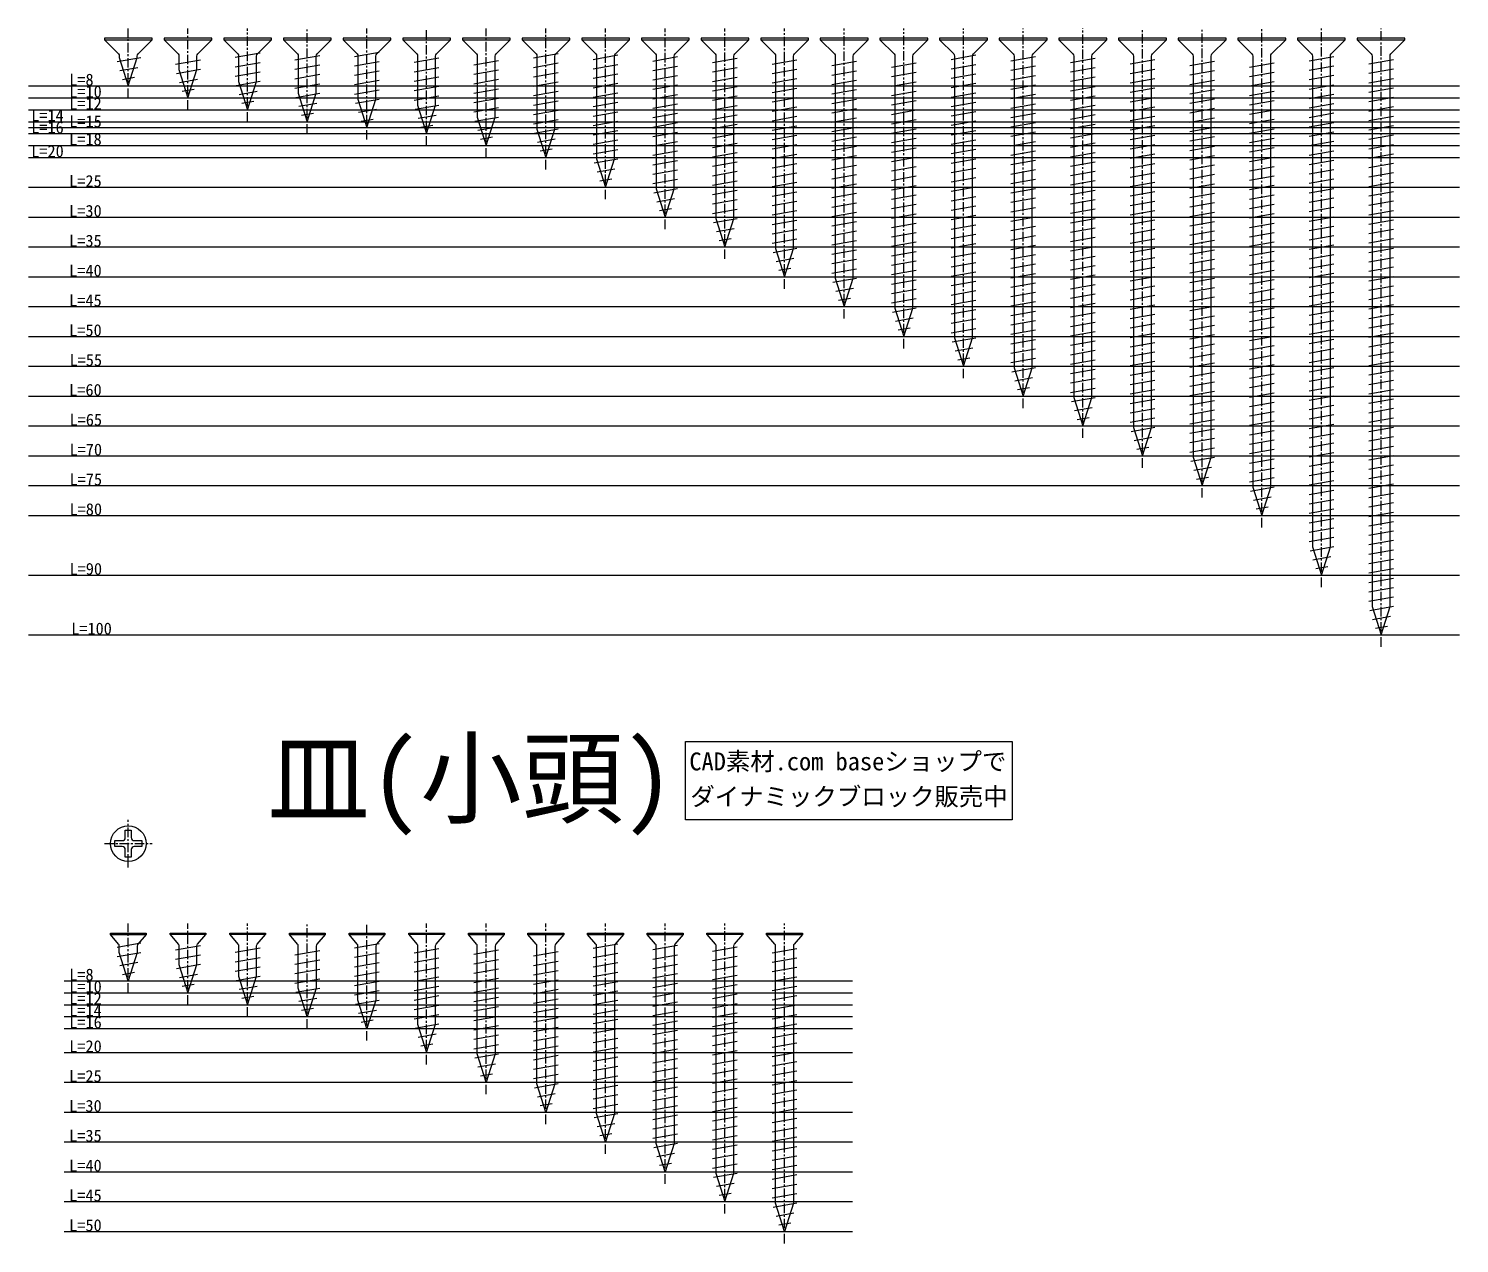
# Model space of a CAD drawing. Header units: millimetres. Extents: x 233 to 3318, y 47 to 2014.
# Drawn here: x 1332.3 to 1572.1, y 1327 to 1530.6 of the extents above; entities that cross this region are included whole.
import ezdxf
from ezdxf.enums import TextEntityAlignment as Align

# ---------------------------------------------------------------- set-up
doc = ezdxf.new("R2010")
doc.units = ezdxf.units.MM
doc.linetypes.add('csc_CENTER', pattern=[50.8, 31.75, -6.35, 6.35, -6.35])
doc.layers.get('Defpoints').update_dxf_attribs({"color": 251})
doc.styles.add('ＭＳ ゴシック', font='MS Gothic.ttf')

msp = doc.modelspace()

# ---------------------------------------------------------------- linework, layer by layer
at = {"color": 0, "linetype": 'csc_CENTER', "lineweight": -2, "ltscale": 0.05}
for p, q in [((1348.96, 1519.01), (1348.96, 1530.61)), ((1358.96, 1517.01), (1358.96, 1530.61)), ((1368.96, 1515.01), (1368.96, 1530.61)), ((1378.96, 1513.01), (1378.96, 1530.61)), ((1388.96, 1512.01), (1388.96, 1530.61)), ((1398.96, 1511.01), (1398.96, 1530.61)), ((1408.96, 1509.01), (1408.96, 1530.61)), ((1418.96, 1507.01), (1418.96, 1530.61)), ((1428.96, 1502.01), (1428.96, 1530.61)), ((1438.96, 1497.01), (1438.96, 1530.61)), ((1448.96, 1492.01), (1448.96, 1530.61)), ((1458.96, 1487.01), (1458.96, 1530.61)), ((1468.96, 1482.01), (1468.96, 1530.61)), ((1478.96, 1477.01), (1478.96, 1530.61)), ((1488.96, 1472.01), (1488.96, 1530.61)), ((1498.96, 1467.01), (1498.96, 1530.61)), ((1508.96, 1462.01), (1508.96, 1530.61)), ((1518.96, 1457.01), (1518.96, 1530.61)), ((1528.96, 1452.01), (1528.96, 1530.61)), ((1538.96, 1447.01), (1538.96, 1530.61)), ((1548.96, 1437.01), (1548.96, 1530.61)), ((1558.96, 1427.01), (1558.96, 1530.61)), ((1348.96, 1390.02), (1348.96, 1398)), ((1344.97, 1394.01), (1352.95, 1394.01)), ((1348.96, 1369.01), (1348.96, 1380.61)), ((1358.96, 1367.01), (1358.96, 1380.61)), ((1368.96, 1365.01), (1368.96, 1380.61)), ((1378.96, 1363.01), (1378.96, 1380.61)), ((1388.96, 1361.01), (1388.96, 1380.61)), ((1398.96, 1357.01), (1398.96, 1380.61)), ((1408.96, 1352.01), (1408.96, 1380.61)), ((1418.96, 1347.01), (1418.96, 1380.61)), ((1428.96, 1342.01), (1428.96, 1380.61)), ((1438.96, 1337.01), (1438.96, 1380.61)), ((1448.96, 1332.01), (1448.96, 1380.61)), ((1458.96, 1327.01), (1458.96, 1380.61))]:
    msp.add_line(p, q, dxfattribs=at)
for p, q in [((1344.96, 1528.71), (1352.96, 1528.71)), ((1354.96, 1528.71), (1362.96, 1528.71)), ((1364.96, 1528.71), (1372.96, 1528.71)), ((1374.96, 1528.71), (1382.96, 1528.71)), ((1384.96, 1528.71), (1392.96, 1528.71)), ((1394.96, 1528.71), (1402.96, 1528.71)), ((1404.96, 1528.71), (1412.96, 1528.71)), ((1414.96, 1528.71), (1422.96, 1528.71)), ((1424.96, 1528.71), (1432.96, 1528.71)), ((1434.96, 1528.71), (1442.96, 1528.71)), ((1444.96, 1528.71), (1452.96, 1528.71)), ((1454.96, 1528.71), (1462.96, 1528.71)), ((1464.96, 1528.71), (1472.96, 1528.71)), ((1474.96, 1528.71), (1482.96, 1528.71)), ((1484.96, 1528.71), (1492.96, 1528.71)), ((1494.96, 1528.71), (1502.96, 1528.71)), ((1504.96, 1528.71), (1512.96, 1528.71)), ((1514.96, 1528.71), (1522.96, 1528.71)), ((1524.96, 1528.71), (1532.96, 1528.71)), ((1534.96, 1528.71), (1542.96, 1528.71)), ((1544.96, 1528.71), (1552.96, 1528.71)), ((1554.96, 1528.71), (1562.96, 1528.71)), ((1347.07, 1525.09), (1351.04, 1525.79)), ((1356.89, 1524.64), (1361.04, 1525.37)), ((1366.89, 1525.8), (1371.04, 1526.53)), ((1376.89, 1525.38), (1381.04, 1526.11)), ((1386.89, 1525.96), (1391.04, 1526.69)), ((1396.89, 1524.96), (1401.04, 1525.69)), ((1416.89, 1525.7), (1421.04, 1526.43)), ((1426.89, 1525.46), (1431.04, 1526.19)), ((1436.89, 1525.18), (1441.04, 1525.91)), ((1446.89, 1524.92), (1451.04, 1525.65)), ((1456.89, 1524.66), (1461.04, 1525.39)), ((1486.89, 1525.46), (1491.04, 1526.19)), ((1496.89, 1525.2), (1501.04, 1525.93)), ((1506.89, 1524.94), (1511.04, 1525.67)), ((1516.89, 1524.68), (1521.04, 1525.41)), ((1546.89, 1525.22), (1551.04, 1525.95)), ((1556.89, 1524.7), (1561.04, 1525.43)), ((1347.54, 1523.59), (1350.54, 1524.12)), ((1357.07, 1523.09), (1361.04, 1523.79)), ((1366.89, 1524.22), (1371.04, 1524.95)), ((1366.89, 1522.64), (1371.04, 1523.37)), ((1376.89, 1523.8), (1381.04, 1524.53)), ((1376.89, 1522.22), (1381.04, 1522.95)), ((1386.89, 1524.38), (1391.04, 1525.11)), ((1386.89, 1522.8), (1391.04, 1523.53)), ((1396.89, 1523.38), (1401.04, 1524.11)), ((1406.89, 1524.54), (1411.04, 1525.27)), ((1406.89, 1522.96), (1411.04, 1523.69)), ((1416.89, 1524.12), (1421.04, 1524.85)), ((1416.89, 1522.54), (1421.04, 1523.27)), ((1426.89, 1523.88), (1431.04, 1524.61)), ((1426.89, 1522.29), (1431.04, 1523.02)), ((1436.89, 1523.6), (1441.04, 1524.33)), ((1446.89, 1523.34), (1451.04, 1524.07)), ((1456.89, 1523.08), (1461.04, 1523.81)), ((1466.89, 1524.4), (1471.04, 1525.13)), ((1466.89, 1522.82), (1471.04, 1523.55)), ((1476.89, 1524.14), (1481.04, 1524.87)), ((1476.89, 1522.56), (1481.04, 1523.29)), ((1486.89, 1523.88), (1491.04, 1524.61)), ((1486.89, 1522.3), (1491.04, 1523.03)), ((1496.89, 1523.62), (1501.04, 1524.35)), ((1506.89, 1523.36), (1511.04, 1524.09)), ((1516.89, 1523.1), (1521.04, 1523.83)), ((1526.89, 1524.42), (1531.04, 1525.15)), ((1526.89, 1522.84), (1531.04, 1523.57)), ((1536.89, 1524.16), (1541.04, 1524.89)), ((1536.89, 1522.58), (1541.04, 1523.31)), ((1546.89, 1523.64), (1551.04, 1524.37)), ((1556.89, 1523.12), (1561.04, 1523.85)), ((1348.01, 1522.1), (1350.02, 1522.45)), ((1357.54, 1521.59), (1360.54, 1522.12)), ((1367.07, 1521.09), (1371.04, 1521.79)), ((1376.89, 1520.64), (1381.04, 1521.37)), ((1386.89, 1521.22), (1391.04, 1521.95)), ((1396.89, 1521.8), (1401.04, 1522.53)), ((1396.89, 1520.22), (1401.04, 1520.95)), ((1406.89, 1521.38), (1411.04, 1522.11)), ((1406.89, 1519.8), (1411.04, 1520.53)), ((1416.89, 1520.96), (1421.04, 1521.69)), ((1426.89, 1520.71), (1431.04, 1521.44)), ((1436.89, 1522.02), (1441.04, 1522.75)), ((1436.89, 1520.44), (1441.04, 1521.17)), ((1446.89, 1521.76), (1451.04, 1522.49)), ((1446.89, 1520.18), (1451.04, 1520.91)), ((1456.89, 1521.5), (1461.04, 1522.23)), ((1456.89, 1519.92), (1461.04, 1520.65)), ((1466.89, 1521.24), (1471.04, 1521.97)), ((1476.89, 1520.98), (1481.04, 1521.71)), ((1486.89, 1520.72), (1491.04, 1521.45)), ((1496.89, 1522.04), (1501.04, 1522.77)), ((1496.89, 1520.46), (1501.04, 1521.19)), ((1506.89, 1521.78), (1511.04, 1522.51)), ((1506.89, 1520.2), (1511.04, 1520.93)), ((1516.89, 1521.52), (1521.04, 1522.25)), ((1516.89, 1519.94), (1521.04, 1520.67)), ((1526.89, 1521.26), (1531.04, 1521.99)), ((1536.89, 1521), (1541.04, 1521.73)), ((1546.89, 1522.06), (1551.04, 1522.79)), ((1546.89, 1520.48), (1551.04, 1521.21)), ((1556.89, 1521.54), (1561.04, 1522.27)), ((1556.89, 1519.96), (1561.04, 1520.69)), ((1358.01, 1520.1), (1360.02, 1520.45)), ((1367.54, 1519.59), (1370.54, 1520.12)), ((1368.01, 1518.1), (1370.02, 1518.45)), ((1377.07, 1519.09), (1381.04, 1519.79)), ((1377.54, 1517.59), (1380.54, 1518.12)), ((1386.89, 1519.64), (1391.04, 1520.37)), ((1387.07, 1518.09), (1391.04, 1518.79)), ((1396.89, 1518.64), (1401.04, 1519.37)), ((1406.89, 1518.22), (1411.04, 1518.95)), ((1416.89, 1519.38), (1421.04, 1520.11)), ((1416.89, 1517.8), (1421.04, 1518.53)), ((1426.89, 1519.12), (1431.04, 1519.85)), ((1426.89, 1517.54), (1431.04, 1518.27)), ((1436.89, 1518.86), (1441.04, 1519.59)), ((1446.89, 1518.6), (1451.04, 1519.33)), ((1456.89, 1518.34), (1461.04, 1519.07)), ((1466.89, 1519.66), (1471.04, 1520.39)), ((1466.89, 1518.08), (1471.04, 1518.81)), ((1476.89, 1519.4), (1481.04, 1520.13)), ((1476.89, 1517.82), (1481.04, 1518.55)), ((1486.89, 1519.14), (1491.04, 1519.87)), ((1486.89, 1517.56), (1491.04, 1518.29)), ((1496.89, 1518.88), (1501.04, 1519.61)), ((1506.89, 1518.62), (1511.04, 1519.35)), ((1516.89, 1518.36), (1521.04, 1519.09)), ((1526.89, 1519.68), (1531.04, 1520.41)), ((1526.89, 1518.1), (1531.04, 1518.83)), ((1536.89, 1519.42), (1541.04, 1520.15)), ((1536.89, 1517.84), (1541.04, 1518.57)), ((1546.89, 1518.9), (1551.04, 1519.63)), ((1556.89, 1518.38), (1561.04, 1519.11)), ((1378.01, 1516.1), (1380.02, 1516.45)), ((1387.54, 1516.59), (1390.54, 1517.12)), ((1397.07, 1517.09), (1401.04, 1517.79)), ((1397.54, 1515.59), (1400.54, 1516.12)), ((1406.89, 1516.64), (1411.04, 1517.37)), ((1407.07, 1515.09), (1411.04, 1515.79)), ((1416.89, 1516.22), (1421.04, 1516.95)), ((1426.89, 1515.96), (1431.04, 1516.69)), ((1436.89, 1517.28), (1441.04, 1518.01)), ((1436.89, 1515.7), (1441.04, 1516.43)), ((1446.89, 1517.02), (1451.04, 1517.75)), ((1446.89, 1515.44), (1451.04, 1516.17)), ((1456.89, 1516.76), (1461.04, 1517.49)), ((1456.89, 1515.18), (1461.04, 1515.91)), ((1466.89, 1516.5), (1471.04, 1517.23)), ((1476.89, 1516.24), (1481.04, 1516.97)), ((1486.89, 1515.98), (1491.04, 1516.71)), ((1496.89, 1517.3), (1501.04, 1518.03)), ((1496.89, 1515.72), (1501.04, 1516.45)), ((1506.89, 1517.04), (1511.04, 1517.77)), ((1506.89, 1515.46), (1511.04, 1516.19)), ((1516.89, 1516.78), (1521.04, 1517.51)), ((1516.89, 1515.2), (1521.04, 1515.93)), ((1526.89, 1516.52), (1531.04, 1517.25)), ((1536.89, 1516.26), (1541.04, 1516.99)), ((1546.89, 1517.32), (1551.04, 1518.05)), ((1546.89, 1515.74), (1551.04, 1516.47)), ((1556.89, 1516.8), (1561.04, 1517.53)), ((1556.89, 1515.22), (1561.04, 1515.95)), ((1388.01, 1515.1), (1390.02, 1515.45)), ((1398.01, 1514.1), (1400.02, 1514.45)), ((1407.54, 1513.59), (1410.54, 1514.12)), ((1416.89, 1514.64), (1421.04, 1515.37)), ((1417.07, 1513.09), (1421.04, 1513.79)), ((1426.89, 1514.38), (1431.04, 1515.11)), ((1426.89, 1512.8), (1431.04, 1513.53)), ((1436.89, 1514.12), (1441.04, 1514.85)), ((1446.89, 1513.86), (1451.04, 1514.59)), ((1456.89, 1513.6), (1461.04, 1514.33)), ((1466.89, 1514.92), (1471.04, 1515.65)), ((1466.89, 1513.34), (1471.04, 1514.07)), ((1476.89, 1514.66), (1481.04, 1515.39)), ((1476.89, 1513.08), (1481.04, 1513.81)), ((1486.89, 1514.4), (1491.04, 1515.13)), ((1486.89, 1512.82), (1491.04, 1513.55)), ((1496.89, 1514.14), (1501.04, 1514.87)), ((1496.89, 1512.56), (1501.04, 1513.29)), ((1506.89, 1513.88), (1511.04, 1514.61)), ((1516.89, 1513.62), (1521.04, 1514.35)), ((1526.89, 1514.94), (1531.04, 1515.67)), ((1526.89, 1513.36), (1531.04, 1514.09)), ((1536.89, 1514.68), (1541.04, 1515.41)), ((1536.89, 1513.1), (1541.04, 1513.83)), ((1546.89, 1514.16), (1551.04, 1514.89)), ((1546.89, 1512.58), (1551.04, 1513.31)), ((1556.89, 1513.64), (1561.04, 1514.37)), ((1408.01, 1512.1), (1410.02, 1512.45)), ((1417.54, 1511.59), (1420.54, 1512.12)), ((1426.89, 1511.22), (1431.04, 1511.95)), ((1436.89, 1512.54), (1441.04, 1513.27)), ((1436.89, 1510.96), (1441.04, 1511.69)), ((1446.89, 1512.28), (1451.04, 1513.01)), ((1446.89, 1510.7), (1451.04, 1511.43)), ((1456.89, 1512.02), (1461.04, 1512.75)), ((1456.89, 1510.44), (1461.04, 1511.17)), ((1466.89, 1511.76), (1471.04, 1512.49)), ((1466.89, 1510.18), (1471.04, 1510.91)), ((1476.89, 1511.5), (1481.04, 1512.23)), ((1486.89, 1511.24), (1491.04, 1511.97)), ((1496.89, 1510.98), (1501.04, 1511.71)), ((1506.89, 1512.3), (1511.04, 1513.03)), ((1506.89, 1510.72), (1511.04, 1511.45)), ((1516.89, 1512.04), (1521.04, 1512.77)), ((1516.89, 1510.46), (1521.04, 1511.19)), ((1526.89, 1511.78), (1531.04, 1512.51)), ((1526.89, 1510.2), (1531.04, 1510.93)), ((1536.89, 1511.52), (1541.04, 1512.25)), ((1546.89, 1511), (1551.04, 1511.73)), ((1556.89, 1512.06), (1561.04, 1512.79)), ((1556.89, 1510.48), (1561.04, 1511.21)), ((1418.01, 1510.1), (1420.02, 1510.45)), ((1426.89, 1509.64), (1431.04, 1510.37)), ((1427.07, 1508.09), (1431.04, 1508.79)), ((1436.89, 1509.38), (1441.04, 1510.11)), ((1436.89, 1507.8), (1441.04, 1508.53)), ((1446.89, 1509.12), (1451.04, 1509.85)), ((1456.89, 1508.86), (1461.04, 1509.59)), ((1466.89, 1508.6), (1471.04, 1509.33)), ((1476.89, 1509.92), (1481.04, 1510.65)), ((1476.89, 1508.34), (1481.04, 1509.07)), ((1486.89, 1509.66), (1491.04, 1510.39)), ((1486.89, 1508.08), (1491.04, 1508.81)), ((1496.89, 1509.4), (1501.04, 1510.13)), ((1496.89, 1507.82), (1501.04, 1508.55)), ((1506.89, 1509.14), (1511.04, 1509.87)), ((1516.89, 1508.88), (1521.04, 1509.61)), ((1526.89, 1508.62), (1531.04, 1509.35)), ((1536.89, 1509.94), (1541.04, 1510.67)), ((1536.89, 1508.36), (1541.04, 1509.09)), ((1546.89, 1509.42), (1551.04, 1510.15)), ((1546.89, 1507.84), (1551.04, 1508.57)), ((1556.89, 1508.9), (1561.04, 1509.63)), ((1427.54, 1506.59), (1430.54, 1507.12)), ((1436.89, 1506.22), (1441.04, 1506.95)), ((1446.89, 1507.54), (1451.04, 1508.27)), ((1446.89, 1505.96), (1451.04, 1506.69)), ((1456.89, 1507.28), (1461.04, 1508.01)), ((1456.89, 1505.7), (1461.04, 1506.43)), ((1466.89, 1507.02), (1471.04, 1507.75)), ((1466.89, 1505.44), (1471.04, 1506.17)), ((1476.89, 1506.76), (1481.04, 1507.49)), ((1486.89, 1506.5), (1491.04, 1507.23)), ((1496.89, 1506.24), (1501.04, 1506.97)), ((1506.89, 1507.56), (1511.04, 1508.29)), ((1506.89, 1505.98), (1511.04, 1506.71)), ((1516.89, 1507.3), (1521.04, 1508.03)), ((1516.89, 1505.72), (1521.04, 1506.45)), ((1526.89, 1507.04), (1531.04, 1507.77)), ((1526.89, 1505.46), (1531.04, 1506.19)), ((1536.89, 1506.78), (1541.04, 1507.51)), ((1546.89, 1506.26), (1551.04, 1506.99)), ((1556.89, 1507.32), (1561.04, 1508.05)), ((1556.89, 1505.74), (1561.04, 1506.47)), ((1428.01, 1505.1), (1430.02, 1505.45)), ((1436.89, 1504.64), (1441.04, 1505.37)), ((1437.07, 1503.09), (1441.04, 1503.79)), ((1446.89, 1504.38), (1451.04, 1505.11)), ((1456.89, 1504.12), (1461.04, 1504.85)), ((1466.89, 1503.86), (1471.04, 1504.59)), ((1476.89, 1505.18), (1481.04, 1505.91)), ((1476.89, 1503.6), (1481.04, 1504.33)), ((1486.89, 1504.92), (1491.04, 1505.65)), ((1486.89, 1503.34), (1491.04, 1504.07)), ((1496.89, 1504.66), (1501.04, 1505.39)), ((1496.89, 1503.08), (1501.04, 1503.81)), ((1506.89, 1504.4), (1511.04, 1505.13)), ((1516.89, 1504.14), (1521.04, 1504.87)), ((1526.89, 1503.88), (1531.04, 1504.61)), ((1536.89, 1505.2), (1541.04, 1505.93)), ((1536.89, 1503.62), (1541.04, 1504.35)), ((1546.89, 1504.68), (1551.04, 1505.41)), ((1546.89, 1503.1), (1551.04, 1503.83)), ((1556.89, 1504.16), (1561.04, 1504.89)), ((1437.54, 1501.59), (1440.54, 1502.12)), ((1446.89, 1502.8), (1451.04, 1503.53)), ((1446.89, 1501.22), (1451.04, 1501.95)), ((1456.89, 1502.54), (1461.04, 1503.27)), ((1456.89, 1500.96), (1461.04, 1501.69)), ((1466.89, 1502.28), (1471.04, 1503.01)), ((1466.89, 1500.7), (1471.04, 1501.43)), ((1476.89, 1502.02), (1481.04, 1502.75)), ((1486.89, 1501.76), (1491.04, 1502.49)), ((1496.89, 1501.5), (1501.04, 1502.23)), ((1506.89, 1502.82), (1511.04, 1503.55)), ((1506.89, 1501.24), (1511.04, 1501.97)), ((1516.89, 1502.56), (1521.04, 1503.29)), ((1516.89, 1500.98), (1521.04, 1501.71)), ((1526.89, 1502.3), (1531.04, 1503.03)), ((1526.89, 1500.72), (1531.04, 1501.45)), ((1536.89, 1502.04), (1541.04, 1502.77)), ((1546.89, 1501.52), (1551.04, 1502.25)), ((1556.89, 1502.58), (1561.04, 1503.31)), ((1556.89, 1501), (1561.04, 1501.73)), ((1438.01, 1500.1), (1440.02, 1500.45)), ((1446.89, 1499.64), (1451.04, 1500.37)), ((1456.89, 1499.38), (1461.04, 1500.11)), ((1466.89, 1499.12), (1471.04, 1499.85)), ((1476.89, 1500.44), (1481.04, 1501.17)), ((1476.89, 1498.86), (1481.04, 1499.59)), ((1486.89, 1500.18), (1491.04, 1500.91)), ((1486.89, 1498.6), (1491.04, 1499.33)), ((1496.89, 1499.92), (1501.04, 1500.65)), ((1496.89, 1498.34), (1501.04, 1499.07)), ((1506.89, 1499.66), (1511.04, 1500.39)), ((1516.89, 1499.4), (1521.04, 1500.13)), ((1526.89, 1499.14), (1531.04, 1499.87)), ((1536.89, 1500.46), (1541.04, 1501.19)), ((1536.89, 1498.88), (1541.04, 1499.61)), ((1546.89, 1499.94), (1551.04, 1500.67)), ((1546.89, 1498.36), (1551.04, 1499.09)), ((1556.89, 1499.42), (1561.04, 1500.15)), ((1447.07, 1498.09), (1451.04, 1498.79)), ((1447.54, 1496.59), (1450.54, 1497.12)), ((1456.89, 1497.8), (1461.04, 1498.53)), ((1456.89, 1496.22), (1461.04, 1496.95)), ((1466.89, 1497.54), (1471.04, 1498.27)), ((1466.89, 1495.96), (1471.04, 1496.69)), ((1476.89, 1497.28), (1481.04, 1498.01)), ((1486.89, 1497.02), (1491.04, 1497.75)), ((1496.89, 1496.76), (1501.04, 1497.49)), ((1506.89, 1498.08), (1511.04, 1498.81)), ((1506.89, 1496.5), (1511.04, 1497.23)), ((1516.89, 1497.82), (1521.04, 1498.55)), ((1516.89, 1496.24), (1521.04, 1496.97)), ((1526.89, 1497.56), (1531.04, 1498.29)), ((1526.89, 1495.98), (1531.04, 1496.71)), ((1536.89, 1497.3), (1541.04, 1498.03)), ((1546.89, 1496.78), (1551.04, 1497.51)), ((1556.89, 1497.84), (1561.04, 1498.57)), ((1556.89, 1496.26), (1561.04, 1496.99)), ((1448.01, 1495.1), (1450.02, 1495.45)), ((1456.89, 1494.64), (1461.04, 1495.37)), ((1466.89, 1494.38), (1471.04, 1495.11)), ((1476.89, 1495.7), (1481.04, 1496.43)), ((1476.89, 1494.12), (1481.04, 1494.85)), ((1486.89, 1495.44), (1491.04, 1496.17)), ((1486.89, 1493.86), (1491.04, 1494.59)), ((1496.89, 1495.18), (1501.04, 1495.91)), ((1496.89, 1493.6), (1501.04, 1494.33)), ((1506.89, 1494.92), (1511.04, 1495.65)), ((1516.89, 1494.66), (1521.04, 1495.39)), ((1526.89, 1494.4), (1531.04, 1495.13)), ((1536.89, 1495.72), (1541.04, 1496.45)), ((1536.89, 1494.14), (1541.04, 1494.87)), ((1546.89, 1495.2), (1551.04, 1495.93)), ((1546.89, 1493.62), (1551.04, 1494.35)), ((1556.89, 1494.68), (1561.04, 1495.41)), ((1457.07, 1493.09), (1461.04, 1493.79)), ((1457.54, 1491.59), (1460.54, 1492.12)), ((1466.89, 1492.8), (1471.04, 1493.53)), ((1466.89, 1491.22), (1471.04, 1491.95)), ((1476.89, 1492.54), (1481.04, 1493.27)), ((1486.89, 1492.28), (1491.04, 1493.01)), ((1496.89, 1492.02), (1501.04, 1492.75)), ((1506.89, 1493.34), (1511.04, 1494.07)), ((1506.89, 1491.76), (1511.04, 1492.49)), ((1516.89, 1493.08), (1521.04, 1493.81)), ((1516.89, 1491.5), (1521.04, 1492.23)), ((1526.89, 1492.82), (1531.04, 1493.55)), ((1526.89, 1491.24), (1531.04, 1491.97)), ((1536.89, 1492.56), (1541.04, 1493.29)), ((1536.89, 1490.98), (1541.04, 1491.71)), ((1546.89, 1492.04), (1551.04, 1492.77)), ((1556.89, 1493.1), (1561.04, 1493.83)), ((1556.89, 1491.52), (1561.04, 1492.25)), ((1458.01, 1490.1), (1460.02, 1490.45)), ((1466.89, 1489.64), (1471.04, 1490.37)), ((1476.89, 1490.96), (1481.04, 1491.69)), ((1476.89, 1489.38), (1481.04, 1490.11)), ((1486.89, 1490.7), (1491.04, 1491.43)), ((1486.89, 1489.12), (1491.04, 1489.85)), ((1496.89, 1490.44), (1501.04, 1491.17)), ((1496.89, 1488.86), (1501.04, 1489.59)), ((1506.89, 1490.18), (1511.04, 1490.91)), ((1506.89, 1488.6), (1511.04, 1489.33)), ((1516.89, 1489.92), (1521.04, 1490.65)), ((1526.89, 1489.66), (1531.04, 1490.39)), ((1536.89, 1489.4), (1541.04, 1490.13)), ((1546.89, 1490.46), (1551.04, 1491.19)), ((1546.89, 1488.88), (1551.04, 1489.61)), ((1556.89, 1489.94), (1561.04, 1490.67)), ((1467.07, 1488.09), (1471.04, 1488.79)), ((1467.54, 1486.59), (1470.54, 1487.12)), ((1476.89, 1487.8), (1481.04, 1488.53)), ((1476.89, 1486.22), (1481.04, 1486.95)), ((1486.89, 1487.54), (1491.04, 1488.27)), ((1496.89, 1487.28), (1501.04, 1488.01)), ((1506.89, 1487.02), (1511.04, 1487.75)), ((1516.89, 1488.34), (1521.04, 1489.07)), ((1516.89, 1486.76), (1521.04, 1487.49)), ((1526.89, 1488.08), (1531.04, 1488.81)), ((1526.89, 1486.5), (1531.04, 1487.23)), ((1536.89, 1487.82), (1541.04, 1488.55)), ((1536.89, 1486.24), (1541.04, 1486.97)), ((1546.89, 1487.3), (1551.04, 1488.03)), ((1556.89, 1488.36), (1561.04, 1489.09)), ((1556.89, 1486.78), (1561.04, 1487.51)), ((1468.01, 1485.1), (1470.02, 1485.45)), ((1476.89, 1484.64), (1481.04, 1485.37)), ((1486.89, 1485.96), (1491.04, 1486.69)), ((1486.89, 1484.38), (1491.04, 1485.11)), ((1496.89, 1485.7), (1501.04, 1486.43)), ((1496.89, 1484.12), (1501.04, 1484.85)), ((1506.89, 1485.44), (1511.04, 1486.17)), ((1506.89, 1483.86), (1511.04, 1484.59)), ((1516.89, 1485.18), (1521.04, 1485.91)), ((1526.89, 1484.92), (1531.04, 1485.65)), ((1536.89, 1484.66), (1541.04, 1485.39)), ((1546.89, 1485.72), (1551.04, 1486.45)), ((1546.89, 1484.14), (1551.04, 1484.87)), ((1556.89, 1485.2), (1561.04, 1485.93)), ((1477.07, 1483.09), (1481.04, 1483.79)), ((1477.54, 1481.59), (1480.54, 1482.12)), ((1486.89, 1482.8), (1491.04, 1483.53)), ((1496.89, 1482.54), (1501.04, 1483.27)), ((1506.89, 1482.28), (1511.04, 1483.01)), ((1516.89, 1483.6), (1521.04, 1484.33)), ((1516.89, 1482.02), (1521.04, 1482.75)), ((1526.89, 1483.34), (1531.04, 1484.07)), ((1526.89, 1481.76), (1531.04, 1482.49)), ((1536.89, 1483.08), (1541.04, 1483.81)), ((1536.89, 1481.5), (1541.04, 1482.23)), ((1546.89, 1482.56), (1551.04, 1483.29)), ((1556.89, 1483.62), (1561.04, 1484.35)), ((1556.89, 1482.04), (1561.04, 1482.77)), ((1478.01, 1480.1), (1480.02, 1480.45)), ((1486.89, 1481.22), (1491.04, 1481.95)), ((1486.89, 1479.64), (1491.04, 1480.37)), ((1496.89, 1480.96), (1501.04, 1481.69)), ((1496.89, 1479.38), (1501.04, 1480.11)), ((1506.89, 1480.7), (1511.04, 1481.43)), ((1506.89, 1479.12), (1511.04, 1479.85)), ((1516.89, 1480.44), (1521.04, 1481.17)), ((1526.89, 1480.18), (1531.04, 1480.91)), ((1536.89, 1479.92), (1541.04, 1480.65)), ((1546.89, 1480.98), (1551.04, 1481.71)), ((1546.89, 1479.4), (1551.04, 1480.13)), ((1556.89, 1480.46), (1561.04, 1481.19)), ((1487.07, 1478.09), (1491.04, 1478.79)), ((1496.89, 1477.8), (1501.04, 1478.53)), ((1506.89, 1477.54), (1511.04, 1478.27)), ((1516.89, 1478.86), (1521.04, 1479.59)), ((1516.89, 1477.28), (1521.04, 1478.01)), ((1526.89, 1478.6), (1531.04, 1479.33)), ((1526.89, 1477.02), (1531.04, 1477.75)), ((1536.89, 1478.34), (1541.04, 1479.07)), ((1536.89, 1476.76), (1541.04, 1477.49)), ((1546.89, 1477.82), (1551.04, 1478.55)), ((1556.89, 1478.88), (1561.04, 1479.61)), ((1556.89, 1477.3), (1561.04, 1478.03)), ((1487.54, 1476.59), (1490.54, 1477.12)), ((1488.01, 1475.1), (1490.02, 1475.45)), ((1496.89, 1476.22), (1501.04, 1476.95)), ((1496.89, 1474.64), (1501.04, 1475.37)), ((1506.89, 1475.96), (1511.04, 1476.69)), ((1506.89, 1474.38), (1511.04, 1475.11)), ((1516.89, 1475.7), (1521.04, 1476.43)), ((1526.89, 1475.44), (1531.04, 1476.17)), ((1536.89, 1475.18), (1541.04, 1475.91)), ((1546.89, 1476.24), (1551.04, 1476.97)), ((1546.89, 1474.66), (1551.04, 1475.39)), ((1556.89, 1475.72), (1561.04, 1476.45)), ((1497.07, 1473.09), (1501.04, 1473.79)), ((1506.89, 1472.8), (1511.04, 1473.53)), ((1516.89, 1474.12), (1521.04, 1474.85)), ((1516.89, 1472.54), (1521.04, 1473.27)), ((1526.89, 1473.86), (1531.04, 1474.59)), ((1526.89, 1472.28), (1531.04, 1473.01)), ((1536.89, 1473.6), (1541.04, 1474.33)), ((1536.89, 1472.02), (1541.04, 1472.75)), ((1546.89, 1473.08), (1551.04, 1473.81)), ((1556.89, 1474.14), (1561.04, 1474.87)), ((1556.89, 1472.56), (1561.04, 1473.29)), ((1497.54, 1471.59), (1500.54, 1472.12)), ((1498.01, 1470.1), (1500.02, 1470.45)), ((1506.89, 1471.22), (1511.04, 1471.95)), ((1506.89, 1469.64), (1511.04, 1470.37)), ((1516.89, 1470.96), (1521.04, 1471.69)), ((1526.89, 1470.7), (1531.04, 1471.43)), ((1536.89, 1470.44), (1541.04, 1471.17)), ((1546.89, 1471.5), (1551.04, 1472.23)), ((1546.89, 1469.92), (1551.04, 1470.65)), ((1556.89, 1470.98), (1561.04, 1471.71)), ((1556.89, 1469.4), (1561.04, 1470.13)), ((1507.07, 1468.09), (1511.04, 1468.79)), ((1516.89, 1469.38), (1521.04, 1470.11)), ((1516.89, 1467.8), (1521.04, 1468.53)), ((1526.89, 1469.12), (1531.04, 1469.85)), ((1526.89, 1467.54), (1531.04, 1468.27)), ((1536.89, 1468.86), (1541.04, 1469.59)), ((1536.89, 1467.28), (1541.04, 1468.01)), ((1546.89, 1468.34), (1551.04, 1469.07)), ((1556.89, 1467.82), (1561.04, 1468.55)), ((1507.54, 1466.59), (1510.54, 1467.12)), ((1508.01, 1465.1), (1510.02, 1465.45)), ((1516.89, 1466.22), (1521.04, 1466.95)), ((1516.89, 1464.64), (1521.04, 1465.37)), ((1526.89, 1465.96), (1531.04, 1466.69)), ((1536.89, 1465.7), (1541.04, 1466.43)), ((1546.89, 1466.76), (1551.04, 1467.49)), ((1546.89, 1465.18), (1551.04, 1465.91)), ((1556.89, 1466.24), (1561.04, 1466.97)), ((1556.89, 1464.66), (1561.04, 1465.39)), ((1517.07, 1463.09), (1521.04, 1463.79)), ((1526.89, 1464.38), (1531.04, 1465.11)), ((1526.89, 1462.8), (1531.04, 1463.53)), ((1536.89, 1464.12), (1541.04, 1464.85)), ((1536.89, 1462.54), (1541.04, 1463.27)), ((1546.89, 1463.6), (1551.04, 1464.33)), ((1556.89, 1463.08), (1561.04, 1463.81)), ((1517.54, 1461.59), (1520.54, 1462.12)), ((1526.89, 1461.22), (1531.04, 1461.95)), ((1536.89, 1460.96), (1541.04, 1461.69)), ((1546.89, 1462.02), (1551.04, 1462.75)), ((1546.89, 1460.44), (1551.04, 1461.17)), ((1556.89, 1461.5), (1561.04, 1462.23)), ((1556.89, 1459.92), (1561.04, 1460.65)), ((1518.01, 1460.1), (1520.02, 1460.45)), ((1526.89, 1459.64), (1531.04, 1460.37)), ((1527.07, 1458.09), (1531.04, 1458.79)), ((1536.89, 1459.38), (1541.04, 1460.11)), ((1536.89, 1457.8), (1541.04, 1458.53)), ((1546.89, 1458.86), (1551.04, 1459.59)), ((1556.89, 1458.34), (1561.04, 1459.07)), ((1527.54, 1456.59), (1530.54, 1457.12)), ((1536.89, 1456.22), (1541.04, 1456.95)), ((1546.89, 1457.28), (1551.04, 1458.01)), ((1546.89, 1455.7), (1551.04, 1456.43)), ((1556.89, 1456.76), (1561.04, 1457.49)), ((1556.89, 1455.18), (1561.04, 1455.91)), ((1528.01, 1455.1), (1530.02, 1455.45)), ((1536.89, 1454.64), (1541.04, 1455.37)), ((1537.07, 1453.09), (1541.04, 1453.79)), ((1546.89, 1454.12), (1551.04, 1454.85)), ((1556.89, 1453.6), (1561.04, 1454.33)), ((1537.54, 1451.59), (1540.54, 1452.12)), ((1546.89, 1452.54), (1551.04, 1453.27)), ((1546.89, 1450.96), (1551.04, 1451.69)), ((1556.89, 1452.02), (1561.04, 1452.75)), ((1556.89, 1450.44), (1561.04, 1451.17)), ((1538.01, 1450.1), (1540.02, 1450.45)), ((1546.89, 1449.38), (1551.04, 1450.11)), ((1556.89, 1448.86), (1561.04, 1449.59)), ((1546.89, 1447.8), (1551.04, 1448.53)), ((1546.89, 1446.22), (1551.04, 1446.95)), ((1556.89, 1447.28), (1561.04, 1448.01)), ((1556.89, 1445.7), (1561.04, 1446.43)), ((1546.89, 1444.64), (1551.04, 1445.37)), ((1547.07, 1443.09), (1551.04, 1443.79)), ((1556.89, 1444.12), (1561.04, 1444.85)), ((1547.54, 1441.59), (1550.54, 1442.12)), ((1556.89, 1442.54), (1561.04, 1443.27)), ((1556.89, 1440.96), (1561.04, 1441.69)), ((1548.01, 1440.1), (1550.02, 1440.45)), ((1556.89, 1439.38), (1561.04, 1440.11)), ((1556.89, 1437.8), (1561.04, 1438.53)), ((1556.89, 1436.22), (1561.04, 1436.95)), ((1556.89, 1434.64), (1561.04, 1435.37)), ((1557.07, 1433.09), (1561.04, 1433.79)), ((1557.54, 1431.59), (1560.54, 1432.12)), ((1558.01, 1430.1), (1560.02, 1430.45)), ((1347.07, 1376.67), (1351.04, 1377.37)), ((1356.89, 1376.22), (1361.04, 1376.95)), ((1386.89, 1376.54), (1391.04, 1377.27)), ((1426.89, 1376.5), (1431.04, 1377.23)), ((1436.89, 1376.24), (1441.04, 1376.97)), ((1446.89, 1375.98), (1451.04, 1376.71)), ((1347.07, 1375.09), (1351.04, 1375.79)), ((1356.89, 1374.64), (1361.04, 1375.37)), ((1366.89, 1375.8), (1371.04, 1376.53)), ((1366.89, 1374.22), (1371.04, 1374.95)), ((1376.89, 1375.38), (1381.04, 1376.11)), ((1376.89, 1373.8), (1381.04, 1374.53)), ((1386.89, 1374.96), (1391.04, 1375.69)), ((1396.89, 1375.7), (1401.04, 1376.43)), ((1396.89, 1374.12), (1401.04, 1374.85)), ((1406.89, 1375.46), (1411.04, 1376.19)), ((1406.89, 1373.88), (1411.04, 1374.61)), ((1416.89, 1375.18), (1421.04, 1375.91)), ((1416.89, 1373.6), (1421.04, 1374.33)), ((1426.89, 1374.92), (1431.04, 1375.65)), ((1436.89, 1374.66), (1441.04, 1375.39)), ((1446.89, 1374.4), (1451.04, 1375.13)), ((1456.89, 1375.72), (1461.04, 1376.45)), ((1456.89, 1374.14), (1461.04, 1374.87)), ((1347.54, 1373.59), (1350.54, 1374.12)), ((1348.01, 1372.1), (1350.02, 1372.45)), ((1357.07, 1373.09), (1361.04, 1373.79)), ((1357.54, 1371.59), (1360.54, 1372.12)), ((1366.89, 1372.64), (1371.04, 1373.37)), ((1367.07, 1371.09), (1371.04, 1371.79)), ((1376.89, 1372.22), (1381.04, 1372.95)), ((1386.89, 1373.38), (1391.04, 1374.11)), ((1386.89, 1371.8), (1391.04, 1372.53)), ((1396.89, 1372.54), (1401.04, 1373.27)), ((1406.89, 1372.29), (1411.04, 1373.02)), ((1416.89, 1372.02), (1421.04, 1372.75)), ((1426.89, 1373.34), (1431.04, 1374.07)), ((1426.89, 1371.76), (1431.04, 1372.49)), ((1436.89, 1373.08), (1441.04, 1373.81)), ((1436.89, 1371.5), (1441.04, 1372.23)), ((1446.89, 1372.82), (1451.04, 1373.55)), ((1446.89, 1371.24), (1451.04, 1371.97)), ((1456.89, 1372.56), (1461.04, 1373.29)), ((1358.01, 1370.1), (1360.02, 1370.45)), ((1367.54, 1369.59), (1370.54, 1370.12)), ((1376.89, 1370.64), (1381.04, 1371.37)), ((1377.07, 1369.09), (1381.04, 1369.79)), ((1386.89, 1370.22), (1391.04, 1370.95)), ((1396.89, 1370.96), (1401.04, 1371.69)), ((1396.89, 1369.38), (1401.04, 1370.11)), ((1406.89, 1370.71), (1411.04, 1371.44)), ((1406.89, 1369.12), (1411.04, 1369.85)), ((1416.89, 1370.44), (1421.04, 1371.17)), ((1416.89, 1368.86), (1421.04, 1369.59)), ((1426.89, 1370.18), (1431.04, 1370.91)), ((1436.89, 1369.92), (1441.04, 1370.65)), ((1446.89, 1369.66), (1451.04, 1370.39)), ((1456.89, 1370.98), (1461.04, 1371.71)), ((1456.89, 1369.4), (1461.04, 1370.13)), ((1368.01, 1368.1), (1370.02, 1368.45)), ((1377.54, 1367.59), (1380.54, 1368.12)), ((1386.89, 1368.64), (1391.04, 1369.37)), ((1387.07, 1367.09), (1391.04, 1367.79)), ((1396.89, 1367.8), (1401.04, 1368.53)), ((1406.89, 1367.54), (1411.04, 1368.27)), ((1416.89, 1367.28), (1421.04, 1368.01)), ((1426.89, 1368.6), (1431.04, 1369.33)), ((1426.89, 1367.02), (1431.04, 1367.75)), ((1436.89, 1368.34), (1441.04, 1369.07)), ((1436.89, 1366.76), (1441.04, 1367.49)), ((1446.89, 1368.08), (1451.04, 1368.81)), ((1446.89, 1366.5), (1451.04, 1367.23)), ((1456.89, 1367.82), (1461.04, 1368.55)), ((1378.01, 1366.1), (1380.02, 1366.45)), ((1387.54, 1365.59), (1390.54, 1366.12)), ((1396.89, 1366.22), (1401.04, 1366.95)), ((1396.89, 1364.64), (1401.04, 1365.37)), ((1406.89, 1365.96), (1411.04, 1366.69)), ((1406.89, 1364.38), (1411.04, 1365.11)), ((1416.89, 1365.7), (1421.04, 1366.43)), ((1416.89, 1364.12), (1421.04, 1364.85)), ((1426.89, 1365.44), (1431.04, 1366.17)), ((1436.89, 1365.18), (1441.04, 1365.91)), ((1446.89, 1364.92), (1451.04, 1365.65)), ((1456.89, 1366.24), (1461.04, 1366.97)), ((1456.89, 1364.66), (1461.04, 1365.39)), ((1388.01, 1364.1), (1390.02, 1364.45)), ((1397.07, 1363.09), (1401.04, 1363.79)), ((1406.89, 1362.8), (1411.04, 1363.53)), ((1416.89, 1362.54), (1421.04, 1363.27)), ((1426.89, 1363.86), (1431.04, 1364.59)), ((1426.89, 1362.28), (1431.04, 1363.01)), ((1436.89, 1363.6), (1441.04, 1364.33)), ((1436.89, 1362.02), (1441.04, 1362.75)), ((1446.89, 1363.34), (1451.04, 1364.07)), ((1446.89, 1361.76), (1451.04, 1362.49)), ((1456.89, 1363.08), (1461.04, 1363.81)), ((1456.89, 1361.5), (1461.04, 1362.23)), ((1397.54, 1361.59), (1400.54, 1362.12)), ((1398.01, 1360.1), (1400.02, 1360.45)), ((1406.89, 1361.22), (1411.04, 1361.95)), ((1406.89, 1359.64), (1411.04, 1360.37)), ((1416.89, 1360.96), (1421.04, 1361.69)), ((1416.89, 1359.38), (1421.04, 1360.11)), ((1426.89, 1360.7), (1431.04, 1361.43)), ((1426.89, 1359.12), (1431.04, 1359.85)), ((1436.89, 1360.44), (1441.04, 1361.17)), ((1446.89, 1360.18), (1451.04, 1360.91)), ((1456.89, 1359.92), (1461.04, 1360.65)), ((1407.07, 1358.09), (1411.04, 1358.79)), ((1416.89, 1357.8), (1421.04, 1358.53)), ((1426.89, 1357.54), (1431.04, 1358.27)), ((1436.89, 1358.86), (1441.04, 1359.59)), ((1436.89, 1357.28), (1441.04, 1358.01)), ((1446.89, 1358.6), (1451.04, 1359.33)), ((1446.89, 1357.02), (1451.04, 1357.75)), ((1456.89, 1358.34), (1461.04, 1359.07)), ((1456.89, 1356.76), (1461.04, 1357.49)), ((1407.54, 1356.59), (1410.54, 1357.12)), ((1408.01, 1355.1), (1410.02, 1355.45)), ((1416.89, 1356.22), (1421.04, 1356.95)), ((1416.89, 1354.64), (1421.04, 1355.37)), ((1426.89, 1355.96), (1431.04, 1356.69)), ((1426.89, 1354.38), (1431.04, 1355.11)), ((1436.89, 1355.7), (1441.04, 1356.43)), ((1446.89, 1355.44), (1451.04, 1356.17)), ((1456.89, 1355.18), (1461.04, 1355.91)), ((1417.07, 1353.09), (1421.04, 1353.79)), ((1426.89, 1352.8), (1431.04, 1353.53)), ((1436.89, 1354.12), (1441.04, 1354.85)), ((1436.89, 1352.54), (1441.04, 1353.27)), ((1446.89, 1353.86), (1451.04, 1354.59)), ((1446.89, 1352.28), (1451.04, 1353.01)), ((1456.89, 1353.6), (1461.04, 1354.33)), ((1456.89, 1352.02), (1461.04, 1352.75)), ((1417.54, 1351.59), (1420.54, 1352.12)), ((1418.01, 1350.1), (1420.02, 1350.45)), ((1426.89, 1351.22), (1431.04, 1351.95)), ((1426.89, 1349.64), (1431.04, 1350.37)), ((1436.89, 1350.96), (1441.04, 1351.69)), ((1446.89, 1350.7), (1451.04, 1351.43)), ((1456.89, 1350.44), (1461.04, 1351.17)), ((1427.07, 1348.09), (1431.04, 1348.79)), ((1436.89, 1349.38), (1441.04, 1350.11)), ((1436.89, 1347.8), (1441.04, 1348.53)), ((1446.89, 1349.12), (1451.04, 1349.85)), ((1446.89, 1347.54), (1451.04, 1348.27)), ((1456.89, 1348.86), (1461.04, 1349.59)), ((1456.89, 1347.28), (1461.04, 1348.01)), ((1427.54, 1346.59), (1430.54, 1347.12)), ((1428.01, 1345.1), (1430.02, 1345.45)), ((1436.89, 1346.22), (1441.04, 1346.95)), ((1446.89, 1345.96), (1451.04, 1346.69)), ((1456.89, 1345.7), (1461.04, 1346.43)), ((1436.89, 1344.64), (1441.04, 1345.37)), ((1437.07, 1343.09), (1441.04, 1343.79)), ((1446.89, 1344.38), (1451.04, 1345.11)), ((1446.89, 1342.8), (1451.04, 1343.53)), ((1456.89, 1344.12), (1461.04, 1344.85)), ((1456.89, 1342.54), (1461.04, 1343.27)), ((1437.54, 1341.59), (1440.54, 1342.12)), ((1446.89, 1341.22), (1451.04, 1341.95)), ((1456.89, 1340.96), (1461.04, 1341.69)), ((1438.01, 1340.1), (1440.02, 1340.45)), ((1446.89, 1339.64), (1451.04, 1340.37)), ((1447.07, 1338.09), (1451.04, 1338.79)), ((1456.89, 1339.38), (1461.04, 1340.11)), ((1456.89, 1337.8), (1461.04, 1338.53)), ((1447.54, 1336.59), (1450.54, 1337.12)), ((1456.89, 1336.22), (1461.04, 1336.95)), ((1448.01, 1335.1), (1450.02, 1335.45)), ((1456.89, 1334.64), (1461.04, 1335.37)), ((1457.07, 1333.09), (1461.04, 1333.79)), ((1457.54, 1331.59), (1460.54, 1332.12)), ((1458.01, 1330.1), (1460.02, 1330.45))]:
    msp.add_line(p, q)
for points in [[(1344.96, 1529.01), (1344.96, 1528.71), (1347.31, 1526.36, -0.198912), (1347.46, 1526), (1347.46, 1525.77), (1348.96, 1521.01), (1350.46, 1525.77), (1350.46, 1526, -0.198912), (1350.61, 1526.36), (1352.96, 1528.71), (1352.96, 1529.01)], [(1354.96, 1529.01), (1354.96, 1528.71), (1357.31, 1526.36, -0.198912), (1357.46, 1526), (1357.46, 1523.77), (1358.96, 1519.01), (1360.46, 1523.77), (1360.46, 1526, -0.198912), (1360.61, 1526.36), (1362.96, 1528.71), (1362.96, 1529.01)], [(1364.96, 1529.01), (1364.96, 1528.71), (1367.31, 1526.36, -0.198912), (1367.46, 1526), (1367.46, 1521.77), (1368.96, 1517.01), (1370.46, 1521.77), (1370.46, 1526, -0.198912), (1370.61, 1526.36), (1372.96, 1528.71), (1372.96, 1529.01)], [(1374.96, 1529.01), (1374.96, 1528.71), (1377.31, 1526.36, -0.198912), (1377.46, 1526), (1377.46, 1519.77), (1378.96, 1515.01), (1380.46, 1519.77), (1380.46, 1526, -0.198912), (1380.61, 1526.36), (1382.96, 1528.71), (1382.96, 1529.01)], [(1384.96, 1529.01), (1384.96, 1528.71), (1387.31, 1526.36, -0.198912), (1387.46, 1526), (1387.46, 1518.77), (1388.96, 1514.01), (1390.46, 1518.77), (1390.46, 1526, -0.198912), (1390.61, 1526.36), (1392.96, 1528.71), (1392.96, 1529.01)], [(1394.96, 1529.01), (1394.96, 1528.71), (1397.31, 1526.36, -0.198912), (1397.46, 1526), (1397.46, 1517.77), (1398.96, 1513.01), (1400.46, 1517.77), (1400.46, 1526, -0.198912), (1400.61, 1526.36), (1402.96, 1528.71), (1402.96, 1529.01)], [(1404.96, 1529.01), (1404.96, 1528.71), (1407.31, 1526.36, -0.198912), (1407.46, 1526), (1407.46, 1515.77), (1408.96, 1511.01), (1410.46, 1515.77), (1410.46, 1526, -0.198912), (1410.61, 1526.36), (1412.96, 1528.71), (1412.96, 1529.01)], [(1414.96, 1529.01), (1414.96, 1528.71), (1417.31, 1526.36, -0.198912), (1417.46, 1526), (1417.46, 1513.77), (1418.96, 1509.01), (1420.46, 1513.77), (1420.46, 1526, -0.198912), (1420.61, 1526.36), (1422.96, 1528.71), (1422.96, 1529.01)], [(1424.96, 1529.01), (1424.96, 1528.71), (1427.31, 1526.36, -0.198912), (1427.46, 1526), (1427.46, 1508.77), (1428.96, 1504.01), (1430.46, 1508.77), (1430.46, 1526, -0.198912), (1430.61, 1526.36), (1432.96, 1528.71), (1432.96, 1529.01)], [(1434.96, 1529.01), (1434.96, 1528.71), (1437.31, 1526.36, -0.198912), (1437.46, 1526), (1437.46, 1503.77), (1438.96, 1499.01), (1440.46, 1503.77), (1440.46, 1526, -0.198912), (1440.61, 1526.36), (1442.96, 1528.71), (1442.96, 1529.01)], [(1444.96, 1529.01), (1444.96, 1528.71), (1447.31, 1526.36, -0.198912), (1447.46, 1526), (1447.46, 1498.77), (1448.96, 1494.01), (1450.46, 1498.77), (1450.46, 1526, -0.198912), (1450.61, 1526.36), (1452.96, 1528.71), (1452.96, 1529.01)], [(1454.96, 1529.01), (1454.96, 1528.71), (1457.31, 1526.36, -0.198912), (1457.46, 1526), (1457.46, 1493.77), (1458.96, 1489.01), (1460.46, 1493.77), (1460.46, 1526, -0.198912), (1460.61, 1526.36), (1462.96, 1528.71), (1462.96, 1529.01)], [(1464.96, 1529.01), (1464.96, 1528.71), (1467.31, 1526.36, -0.198912), (1467.46, 1526), (1467.46, 1488.77), (1468.96, 1484.01), (1470.46, 1488.77), (1470.46, 1526, -0.198912), (1470.61, 1526.36), (1472.96, 1528.71), (1472.96, 1529.01)], [(1474.96, 1529.01), (1474.96, 1528.71), (1477.31, 1526.36, -0.198912), (1477.46, 1526), (1477.46, 1483.77), (1478.96, 1479.01), (1480.46, 1483.77), (1480.46, 1526, -0.198912), (1480.61, 1526.36), (1482.96, 1528.71), (1482.96, 1529.01)], [(1484.96, 1529.01), (1484.96, 1528.71), (1487.31, 1526.36, -0.198912), (1487.46, 1526), (1487.46, 1478.77), (1488.96, 1474.01), (1490.46, 1478.77), (1490.46, 1526, -0.198912), (1490.61, 1526.36), (1492.96, 1528.71), (1492.96, 1529.01)], [(1494.96, 1529.01), (1494.96, 1528.71), (1497.31, 1526.36, -0.198912), (1497.46, 1526), (1497.46, 1473.77), (1498.96, 1469.01), (1500.46, 1473.77), (1500.46, 1526, -0.198912), (1500.61, 1526.36), (1502.96, 1528.71), (1502.96, 1529.01)], [(1504.96, 1529.01), (1504.96, 1528.71), (1507.31, 1526.36, -0.198912), (1507.46, 1526), (1507.46, 1468.77), (1508.96, 1464.01), (1510.46, 1468.77), (1510.46, 1526, -0.198912), (1510.61, 1526.36), (1512.96, 1528.71), (1512.96, 1529.01)], [(1514.96, 1529.01), (1514.96, 1528.71), (1517.31, 1526.36, -0.198912), (1517.46, 1526), (1517.46, 1463.77), (1518.96, 1459.01), (1520.46, 1463.77), (1520.46, 1526, -0.198912), (1520.61, 1526.36), (1522.96, 1528.71), (1522.96, 1529.01)], [(1524.96, 1529.01), (1524.96, 1528.71), (1527.31, 1526.36, -0.198912), (1527.46, 1526), (1527.46, 1458.77), (1528.96, 1454.01), (1530.46, 1458.77), (1530.46, 1526, -0.198912), (1530.61, 1526.36), (1532.96, 1528.71), (1532.96, 1529.01)], [(1534.96, 1529.01), (1534.96, 1528.71), (1537.31, 1526.36, -0.198912), (1537.46, 1526), (1537.46, 1453.77), (1538.96, 1449.01), (1540.46, 1453.77), (1540.46, 1526, -0.198912), (1540.61, 1526.36), (1542.96, 1528.71), (1542.96, 1529.01)], [(1544.96, 1529.01), (1544.96, 1528.71), (1547.31, 1526.36, -0.198912), (1547.46, 1526), (1547.46, 1443.77), (1548.96, 1439.01), (1550.46, 1443.77), (1550.46, 1526, -0.198912), (1550.61, 1526.36), (1552.96, 1528.71), (1552.96, 1529.01)], [(1554.96, 1529.01), (1554.96, 1528.71), (1557.31, 1526.36, -0.198912), (1557.46, 1526), (1557.46, 1433.77), (1558.96, 1429.01), (1560.46, 1433.77), (1560.46, 1526, -0.198912), (1560.61, 1526.36), (1562.96, 1528.71), (1562.96, 1529.01)], [(1348.46, 1391.76), (1348.46, 1393.01, 0.414214), (1347.96, 1393.51), (1346.71, 1393.51), (1346.71, 1394.51), (1347.96, 1394.51, 0.414214), (1348.46, 1395.01), (1348.46, 1396.26), (1349.46, 1396.26), (1349.46, 1395.01, 0.414214), (1349.96, 1394.51), (1351.21, 1394.51), (1351.21, 1393.51), (1349.96, 1393.51, 0.414214), (1349.46, 1393.01), (1349.46, 1391.76)], [(1350.46, 1376.85), (1350.46, 1375.77), (1348.96, 1371.01), (1347.46, 1375.77), (1347.46, 1376.85, 0.18087), (1347.34, 1377.18), (1345.96, 1378.76), (1351.96, 1378.76), (1350.58, 1377.18, 0.18087)], [(1360.58, 1377.18), (1361.96, 1378.76), (1355.96, 1378.76), (1357.34, 1377.18, -0.18087), (1357.46, 1376.85), (1357.46, 1373.77), (1358.96, 1369.01), (1360.46, 1373.77), (1360.46, 1376.85, -0.18087)], [(1370.58, 1377.18), (1371.96, 1378.76), (1365.96, 1378.76), (1367.34, 1377.18, -0.18087), (1367.46, 1376.85), (1367.46, 1371.77), (1368.96, 1367.01), (1370.46, 1371.77), (1370.46, 1376.85, -0.18087)], [(1377.34, 1377.18), (1375.96, 1378.76), (1381.96, 1378.76), (1380.58, 1377.18, 0.18087), (1380.46, 1376.85), (1380.46, 1369.77), (1378.96, 1365.01), (1377.46, 1369.77), (1377.46, 1376.85, 0.18087)], [(1390.46, 1376.85), (1390.46, 1367.77), (1388.96, 1363.01), (1387.46, 1367.77), (1387.46, 1376.85, 0.18087), (1387.34, 1377.18), (1385.96, 1378.76), (1391.96, 1378.76), (1390.58, 1377.18, 0.18087)], [(1400.58, 1377.18), (1401.96, 1378.76), (1395.96, 1378.76), (1397.34, 1377.18, -0.18087), (1397.46, 1376.85), (1397.46, 1363.77), (1398.96, 1359.01), (1400.46, 1363.77), (1400.46, 1376.85, -0.18087)], [(1410.46, 1376.85), (1410.46, 1358.77), (1408.96, 1354.01), (1407.46, 1358.77), (1407.46, 1376.85, 0.18087), (1407.34, 1377.18), (1405.96, 1378.76), (1411.96, 1378.76), (1410.58, 1377.18, 0.18087)], [(1420.46, 1376.85), (1420.46, 1353.77), (1418.96, 1349.01), (1417.46, 1353.77), (1417.46, 1376.85, 0.18087), (1417.34, 1377.18), (1415.96, 1378.76), (1421.96, 1378.76), (1420.58, 1377.18, 0.18087)], [(1430.46, 1376.85), (1430.46, 1348.77), (1428.96, 1344.01), (1427.46, 1348.77), (1427.46, 1376.85, 0.18087), (1427.34, 1377.18), (1425.96, 1378.76), (1431.96, 1378.76), (1430.58, 1377.18, 0.18087)], [(1440.46, 1376.85), (1440.46, 1343.77), (1438.96, 1339.01), (1437.46, 1343.77), (1437.46, 1376.85, 0.18087), (1437.34, 1377.18), (1435.96, 1378.76), (1441.96, 1378.76), (1440.58, 1377.18, 0.18087)], [(1450.58, 1377.18), (1451.96, 1378.76), (1445.96, 1378.76), (1447.34, 1377.18, -0.18087), (1447.46, 1376.85), (1447.46, 1338.77), (1448.96, 1334.01), (1450.46, 1338.77), (1450.46, 1376.85, -0.18087)], [(1457.34, 1377.18), (1455.96, 1378.76), (1461.96, 1378.76), (1460.58, 1377.18, 0.18087), (1460.46, 1376.85), (1460.46, 1333.77), (1458.96, 1329.01), (1457.46, 1333.77), (1457.46, 1376.85, 0.18087)]]:
    msp.add_lwpolyline(points, format="xyb", close=True)
msp.add_lwpolyline([(1442.38, 1411.15), (1497.14, 1411.15), (1497.14, 1398.01), (1442.38, 1398.01)], close=True)
for points in [[(1345.96, 1378.76), (1345.96, 1379.01), (1351.96, 1379.01), (1351.96, 1378.76)], [(1355.96, 1378.76), (1355.96, 1379.01), (1361.96, 1379.01), (1361.96, 1378.76)], [(1365.96, 1378.76), (1365.96, 1379.01), (1371.96, 1379.01), (1371.96, 1378.76)], [(1375.96, 1378.76), (1375.96, 1379.01), (1381.96, 1379.01), (1381.96, 1378.76)], [(1385.96, 1378.76), (1385.96, 1379.01), (1391.96, 1379.01), (1391.96, 1378.76)], [(1395.96, 1378.76), (1395.96, 1379.01), (1401.96, 1379.01), (1401.96, 1378.76)], [(1405.96, 1378.76), (1405.96, 1379.01), (1411.96, 1379.01), (1411.96, 1378.76)], [(1415.96, 1378.76), (1415.96, 1379.01), (1421.96, 1379.01), (1421.96, 1378.76)], [(1425.96, 1378.76), (1425.96, 1379.01), (1431.96, 1379.01), (1431.96, 1378.76)], [(1435.96, 1378.76), (1435.96, 1379.01), (1441.96, 1379.01), (1441.96, 1378.76)], [(1445.96, 1378.76), (1445.96, 1379.01), (1451.96, 1379.01), (1451.96, 1378.76)], [(1455.96, 1378.76), (1455.96, 1379.01), (1461.96, 1379.01), (1461.96, 1378.76)]]:
    msp.add_lwpolyline(points)
msp.add_circle((1348.96, 1394.01), 2.99)
at = {"layer": 'Defpoints'}
for points in [[(1332.25, 1521.01), (1572.08, 1521.01)], [(1332.25, 1519.01), (1572.08, 1519.01)], [(1332.25, 1517.01), (1572.08, 1517.01)], [(1332.25, 1515.01), (1572.08, 1515.01)], [(1332.25, 1514.01), (1572.08, 1514.01)], [(1332.25, 1513.01), (1572.08, 1513.01)], [(1332.25, 1511.01), (1572.08, 1511.01)], [(1332.25, 1509.01), (1572.08, 1509.01)], [(1332.25, 1504.01), (1572.08, 1504.01)], [(1332.25, 1499.01), (1572.08, 1499.01)], [(1332.25, 1494.01), (1572.08, 1494.01)], [(1332.25, 1489.01), (1572.08, 1489.01)], [(1332.25, 1484.01), (1572.08, 1484.01)], [(1332.25, 1479.01), (1572.08, 1479.01)], [(1332.25, 1474.01), (1572.08, 1474.01)], [(1332.25, 1469.01), (1572.08, 1469.01)], [(1332.25, 1464.01), (1572.08, 1464.01)], [(1332.25, 1459.01), (1572.08, 1459.01)], [(1332.25, 1454.01), (1572.08, 1454.01)], [(1332.25, 1449.01), (1572.08, 1449.01)], [(1332.25, 1439.01), (1572.08, 1439.01)], [(1332.25, 1429.01), (1572.08, 1429.01)], [(1338.24, 1371.01), (1470.34, 1371.01)], [(1338.24, 1369.01), (1470.34, 1369.01)], [(1338.24, 1367.01), (1470.34, 1367.01)], [(1338.24, 1365.01), (1470.34, 1365.01)], [(1338.24, 1363.01), (1470.34, 1363.01)], [(1338.24, 1359.01), (1470.34, 1359.01)], [(1338.24, 1354.01), (1470.34, 1354.01)], [(1338.24, 1349.01), (1470.34, 1349.01)], [(1338.24, 1344.01), (1470.34, 1344.01)], [(1338.24, 1339.01), (1470.34, 1339.01)], [(1338.24, 1334.01), (1470.34, 1334.01)], [(1338.24, 1329.01), (1470.34, 1329.01)]]:
    msp.add_lwpolyline(points, dxfattribs=at)

# ---------------------------------------------------------------- texts
at = {"style": 'ＭＳ ゴシック'}
for s, p in [('L=8', (1339.07, 1521.06)), ('L=10', (1339.07, 1519.06)), ('L=12', (1339.07, 1517.06)), ('L=14', (1332.7, 1515.06)), ('L=15', (1339.07, 1514.06)), ('L=16', (1332.7, 1513.06)), ('L=20', (1332.7, 1509.06)), ('L=18', (1339.06, 1511.06)), ('L=25', (1339.06, 1504.06)), ('L=30', (1339.06, 1499.06)), ('L=35', (1339.06, 1494.06)), ('L=40', (1339.06, 1489.06)), ('L=45', (1339.06, 1484.06)), ('L=50', (1339.06, 1479.06)), ('L=55', (1339.12, 1474.06)), ('L=60', (1339.06, 1469.06)), ('L=65', (1339.12, 1464.06)), ('L=70', (1339.12, 1459.06)), ('L=75', (1339.12, 1454.06)), ('L=80', (1339.12, 1449.06)), ('L=90', (1339.12, 1439.06)), ('L=100', (1339.4, 1429.06)), ('L=8', (1339.07, 1371.06)), ('L=10', (1339.07, 1369.06)), ('L=12', (1339.07, 1367.06)), ('L=14', (1339.07, 1365.06)), ('L=16', (1339.07, 1363.06)), ('L=20', (1339.07, 1359.06)), ('L=25', (1339.06, 1354.06)), ('L=30', (1339.06, 1349.06)), ('L=35', (1339.06, 1344.06)), ('L=40', (1339.06, 1339.06)), ('L=45', (1339.06, 1334.06)), ('L=50', (1339.06, 1329.06))]:
    msp.add_text(s, height=2, dxfattribs=at).set_placement(p)
for s, p in [('CAD素材.com baseショップで', (1469.57, 1407.85)), ('ダイナミックブロック販売中', (1469.77, 1401.99))]:
    msp.add_text(s, height=3, dxfattribs=at).set_placement(p, align=Align.MIDDLE)
at = {"lineweight": 13, "insert": (1372.32, 1411.23), "char_height": 12.5, "attachment_point": 1, "style": 'ＭＳ ゴシック'}
msp.add_mtext('皿(小頭)', dxfattribs=at)

doc.saveas('drawing.dxf')
